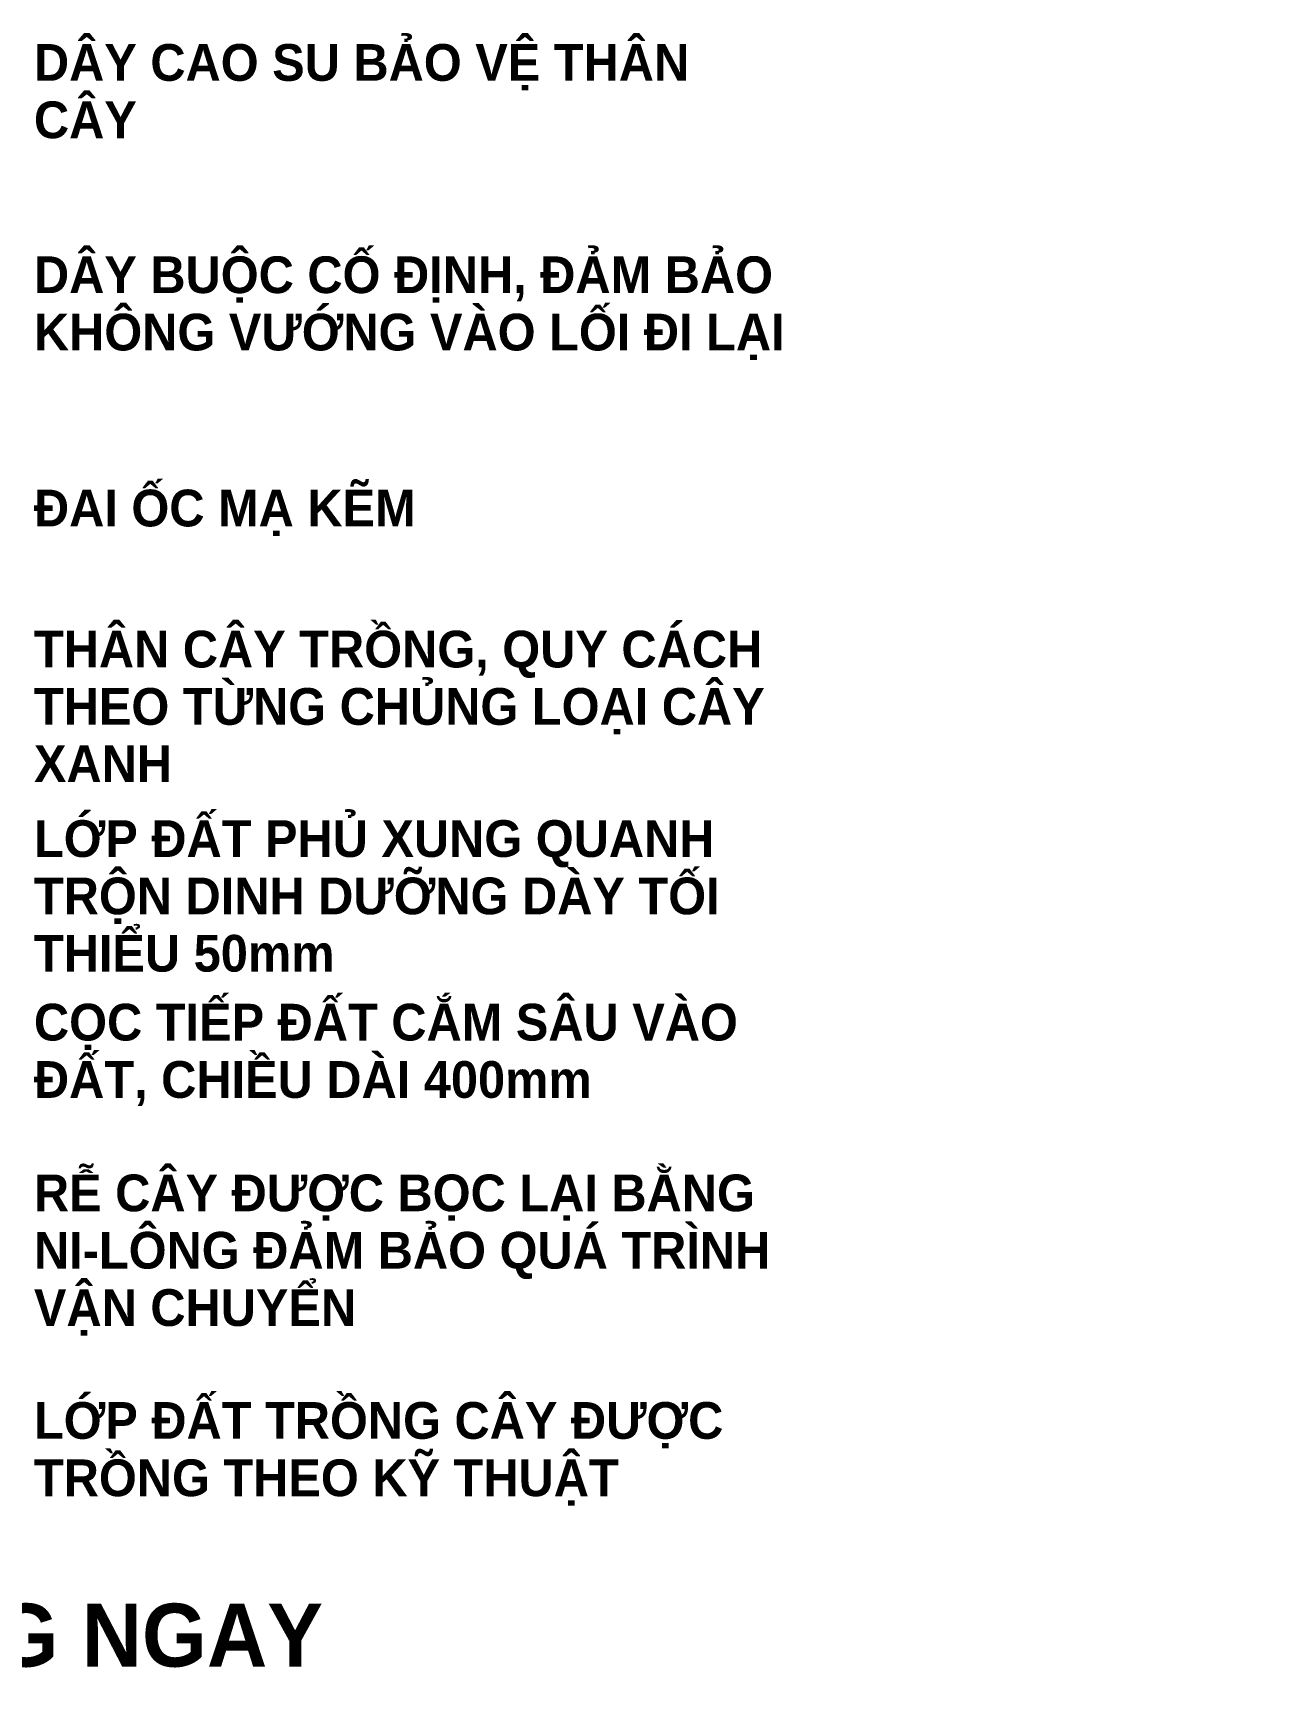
# Model space of a CAD drawing. Header units: millimetres. Extents: x 5357 to 259384, y -16348 to 109893.
# Drawn here: x 254981 to 259384, y 7125 to 13021 of the extents above; entities that cross this region are included whole.
import ezdxf

# ---------------------------------------------------------------- set-up
doc = ezdxf.new("R2010")
doc.units = ezdxf.units.MM
for name, color, linetype, lineweight in [('0_LA_MATERIAL-1', 7, 'Continuous', 18), ('G-ANNO-TEXT-1', 7, 'Continuous', 9), ('LSA', 250, 'Continuous', 18)]:
    doc.layers.add(name, color=color, linetype=linetype, lineweight=lineweight)
doc.styles.add('Arial_6', font='arial_0.ttf', dxfattribs={"height": 0.134764})
doc.styles.add('Arial_B_3', font='arialbd_0.ttf', dxfattribs={"width": 0.95, "height": 131.25})
doc.styles.add('Arial_B_4', font='arialbd_0.ttf', dxfattribs={"width": 0.95, "height": 225})

# ---------------------------------------------------------------- blocks, each defined once
blk = doc.blocks.new('CAY XANH_CHI TIET TRONG CAY 2_dwg-2201643-CẢNH QUAN_CHI TIẾT TRỒNG CÂY')
at = {"layer": '0_LA_MATERIAL-1', "insert": (15246.4, 11702.2), "char_height": 0.135, "width": 2.013, "attachment_point": 1, "line_spacing_factor": 0.941778, "style": 'Arial_6'}
blk.add_mtext('STAINLESS STEEL', dxfattribs=at)

msp = doc.modelspace()

# ---------------------------------------------------------------- block references
at = {"layer": 'LSA'}
msp.add_blockref('CAY XANH_CHI TIET TRONG CAY 2_dwg-2201643-CẢNH QUAN_CHI TIẾT TRỒNG CÂY', (244136.3, 0), dxfattribs=at)

# ---------------------------------------------------------------- texts
at = {"layer": 'G-ANNO-TEXT-1', "attachment_point": 4, "line_spacing_factor": 0.936439}
for s, insert, char_height, width, style in [('\\pt855.00056,1709.99981,2565.00038,3419.99963,4275.00019,5129.99944,5985,6840.00056,7694.99981,8550.00038,9404.99963,10260.00019,11114.99944,11970,12825.00056,13679.99981,14535.00038,15389.99963,16245.00019,17099.99944,17955,18810.00056,19664.99981,20520.00038,21374.99963,22230.00019,23084.99944,23940,24795.00056,25649.99981,26505.00038,27359.99963;DÂY CAO SU BẢO VỆ THÂN CÂY', (254984.5, 12812), 131.25, 2460.262, 'Arial_B_3'), ('\\pt855.00056,1709.99981,2565.00038,3419.99963,4275.00019,5129.99944,5985,6840.00056,7694.99981,8550.00038,9404.99963,10260.00019,11114.99944,11970,12825.00056,13679.99981,14535.00038,15389.99963,16245.00019,17099.99944,17955,18810.00056,19664.99981,20520.00038,21374.99963,22230.00019,23084.99944,23940,24795.00056,25649.99981,26505.00038,27359.99963;DÂY BUỘC CỐ ĐỊNH, ĐẢM BẢO KHÔNG VƯỚNG VÀO LỐI ĐI LẠI', (254984.5, 12037.4), 131.25, 2700.375, 'Arial_B_3'), ('\\pt855.00056,1709.99981,2565.00038,3419.99963,4275.00019,5129.99944,5985,6840.00056,7694.99981,8550.00038,9404.99963,10260.00019,11114.99944,11970,12825.00056,13679.99981,14535.00038,15389.99963,16245.00019,17099.99944,17955,18810.00056,19664.99981,20520.00038,21374.99963,22230.00019,23084.99944,23940,24795.00056,25649.99981,26505.00038,27359.99963;ĐAI ỐC MẠ KẼM', (254984.5, 11306.3), 131.25, 2691.113, 'Arial_B_3'), ('\\pt855.00056,1709.99981,2565.00038,3419.99963,4275.00019,5129.99944,5985,6840.00056,7694.99981,8550.00038,9404.99963,10260.00019,11114.99944,11970,12825.00056,13679.99981,14535.00038,15389.99963,16245.00019,17099.99944,17955,18810.00056,19664.99981,20520.00038,21374.99963,22230.00019,23084.99944,23940,24795.00056,25649.99981,26505.00038,27359.99963;THÂN CÂY TRỒNG, QUY CÁCH THEO TỪNG CHỦNG LOẠI CÂY XANH', (254984.5, 10614.4), 131.25, 2818.65, 'Arial_B_3'), ('\\pt855.00056,1709.99981,2565.00038,3419.99963,4275.00019,5129.99944,5985,6840.00056,7694.99981,8550.00038,9404.99963,10260.00019,11114.99944,11970,12825.00056,13679.99981,14535.00038,15389.99963,16245.00019,17099.99944,17955,18810.00056,19664.99981,20520.00038,21374.99963,22230.00019,23084.99944,23940,24795.00056,25649.99981,26505.00038,27359.99963;LỚP ĐẤT PHỦ XUNG QUANH\\PTRỘN DINH DƯỠNG DÀY TỐI THIỂU 50mm', (254984.5, 9936.5), 131.25, 2818.65, 'Arial_B_3'), ('\\pt855.00056,1709.99981,2565.00038,3419.99963,4275.00019,5129.99944,5985,6840.00056,7694.99981,8550.00038,9404.99963,10260.00019,11114.99944,11970,12825.00056,13679.99981,14535.00038,15389.99963,16245.00019,17099.99944,17955,18810.00056,19664.99981,20520.00038,21374.99963,22230.00019,23084.99944,23940,24795.00056,25649.99981,26505.00038,27359.99963;CỌC TIẾP ĐẤT CẮM SÂU VÀO ĐẤT, CHIỀU DÀI 400mm', (254984.5, 9369.2), 131.25, 2775.9, 'Arial_B_3'), ('\\pt855.00056,1709.99981,2565.00038,3419.99963,4275.00019,5129.99944,5985,6840.00056,7694.99981,8550.00038,9404.99963,10260.00019,11114.99944,11970,12825.00056,13679.99981,14535.00038,15389.99963,16245.00019,17099.99944,17955,18810.00056,19664.99981,20520.00038,21374.99963,22230.00019,23084.99944,23940,24795.00056,25649.99981,26505.00038,27359.99963;RỄ CÂY ĐƯỢC BỌC LẠI BẰNG NI-LÔNG ĐẢM BẢO QUÁ TRÌNH VẬN CHUYỂN', (254984.5, 8654.4), 131.25, 2634.825, 'Arial_B_3'), ('\\pt855.00056,1709.99981,2565.00038,3419.99963,4275.00019,5129.99944,5985,6840.00056,7694.99981,8550.00038,9404.99963,10260.00019,11114.99944,11970,12825.00056,13679.99981,14535.00038,15389.99963,16245.00019,17099.99944,17955,18810.00056,19664.99981,20520.00038,21374.99963,22230.00019,23084.99944,23940,24795.00056,25649.99981,26505.00038,27359.99963;LỚP ĐẤT TRỒNG CÂY ĐƯỢC TRỒNG THEO KỸ THUẬT', (254984.5, 7943.8), 131.25, 2921.963, 'Arial_B_3'), ('\\pt855,1710,2565,3420,4275,5130,5985,6840,7695,8550,9405,10260,11115,11970,12825,13680,14535,15390,16245,17100,17955,18810,19665,20520,21375,22230,23085,23940,24795,25650,26505,27360;CHI TIẾT CỐ ĐỊNH CÂY ĐỐI VỚI CÂY SỬ DỤNG NGAY', (248332.4, 7267), 225, 8341.95, 'Arial_B_4')]:
    msp.add_mtext(s, dxfattribs=dict(at, insert=insert, char_height=char_height, width=width, style=style))

doc.saveas('drawing.dxf')
